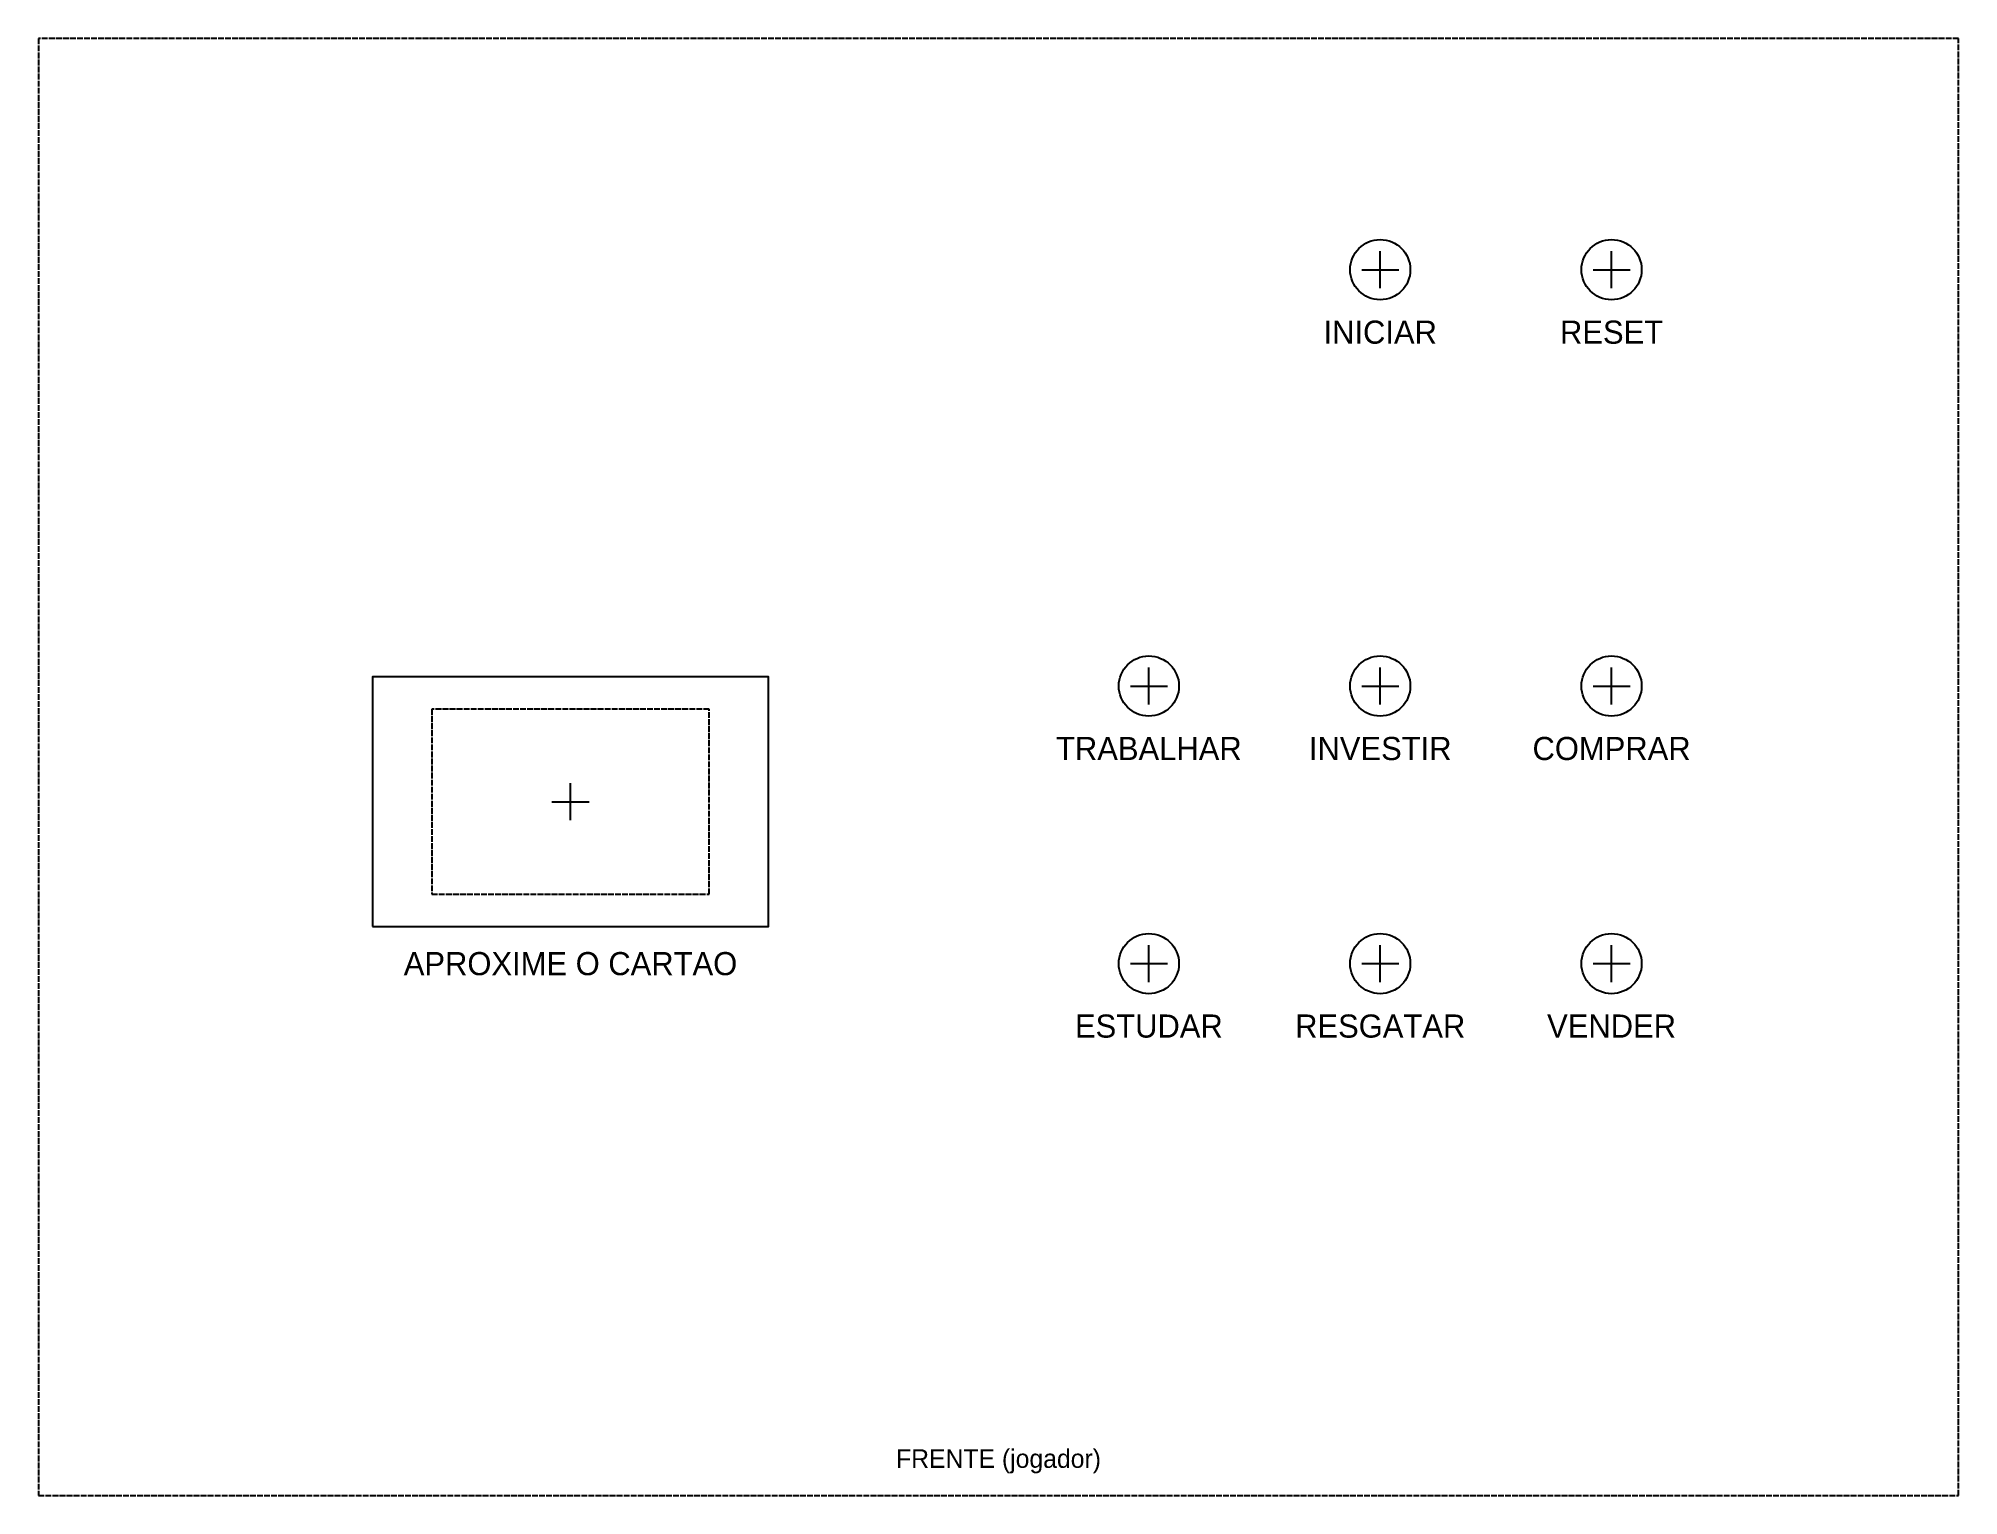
# Model space of a CAD drawing. Header units: millimetres. Extents: x 0 to 415, y 0 to 315.
import ezdxf
from ezdxf.enums import TextEntityAlignment as Align

# ---------------------------------------------------------------- set-up
doc = ezdxf.new("R2010")
doc.units = ezdxf.units.MM
doc.linetypes.add('DASHED', pattern=[1.524, 1.27, -0.254])
for name, color, linetype in [('CENTRO', 3, 'Continuous'), ('CORTE', 1, 'Continuous'), ('GRAVACAO', 5, 'Continuous'), ('REFERENCIA', 8, 'DASHED')]:
    doc.layers.add(name, color=color, linetype=linetype)

msp = doc.modelspace()

# ---------------------------------------------------------------- linework, layer by layer
at = {"layer": 'CENTRO'}
for p, q in [((290, 261), (290, 269)), ((340, 261), (340, 269)), ((286, 265), (294, 265)), ((336, 265), (344, 265)), ((240, 171), (240, 179)), ((290, 171), (290, 179)), ((340, 171), (340, 179)), ((236, 175), (244, 175)), ((286, 175), (294, 175)), ((336, 175), (344, 175)), ((115, 146), (115, 154)), ((111, 150), (119, 150)), ((240, 111), (240, 119)), ((290, 111), (290, 119)), ((340, 111), (340, 119)), ((236, 115), (244, 115)), ((286, 115), (294, 115)), ((336, 115), (344, 115))]:
    msp.add_line(p, q, dxfattribs=at)
at = {"layer": 'CORTE'}
for centre in [(290, 265), (340, 265), (240, 175), (290, 175), (340, 175), (240, 115), (290, 115), (340, 115)]:
    msp.add_circle(centre, 6.5, dxfattribs=at)
at = {"layer": 'GRAVACAO'}
msp.add_lwpolyline([(72.2, 123), (157.8, 123), (157.8, 177), (72.2, 177)], close=True, dxfattribs=at)
at = {"layer": 'REFERENCIA'}
for points in [[(0, 0), (415, 0), (415, 315), (0, 315)], [(85, 130), (145, 130), (145, 170), (85, 170)]]:
    msp.add_lwpolyline(points, close=True, dxfattribs=at)

# ---------------------------------------------------------------- texts
at = {"layer": 'GRAVACAO'}
for s, p in [('INICIAR', (290, 251.5)), ('RESET', (340, 251.5)), ('TRABALHAR', (240, 161.5)), ('INVESTIR', (290, 161.5)), ('COMPRAR', (340, 161.5)), ('APROXIME O CARTAO', (115, 115)), ('ESTUDAR', (240, 101.5)), ('RESGATAR', (290, 101.5)), ('VENDER', (340, 101.5))]:
    msp.add_text(s, height=5, dxfattribs=at).set_placement(p, align=Align.MIDDLE_CENTER)
at = {"layer": 'REFERENCIA'}
msp.add_text('FRENTE (jogador)', height=4, dxfattribs=at).set_placement((207.5, 8), align=Align.MIDDLE_CENTER)

doc.saveas('drawing.dxf')
